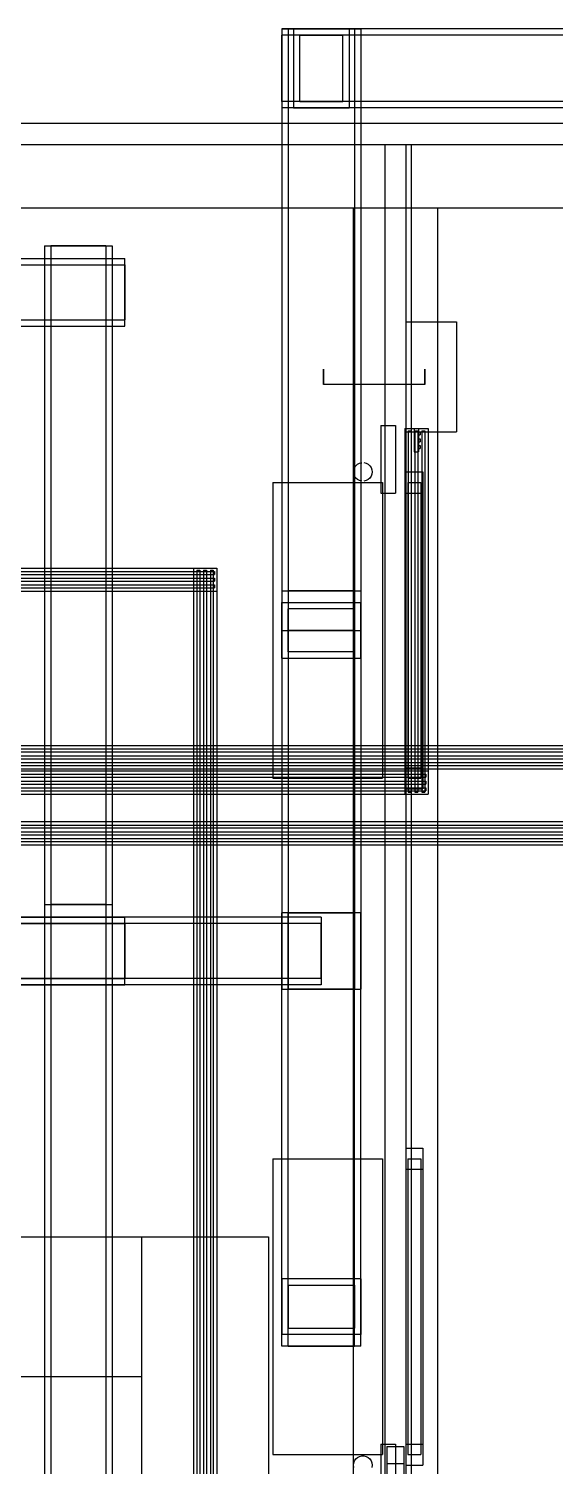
# Model space of a CAD drawing. Header units: millimetres. Extents: x -1355 to 669, y -1138 to 733.
# Drawn here: x -86.7 to 37.8, y -499 to -158.8 of the extents above; entities that cross this region are included whole.
import ezdxf

# ---------------------------------------------------------------- set-up
doc = ezdxf.new("R2010")
doc.units = ezdxf.units.MM
doc.layers.add('HIDDEN', color=8, linetype='Continuous')
doc.layers.add('VISIBLE', color=7, linetype='Continuous')

msp = doc.modelspace()

# ---------------------------------------------------------------- linework, layer by layer
at = {"layer": 'HIDDEN'}
for points in [[(-26.85, -158.85), (-26.85, -177.55)], [(-26.85, -158.85), (-26.85, -177.55)], [(-8.15, -158.85), (-26.85, -158.85)], [(522.35, -158.85), (-26.85, -158.85)], [(-26.85, -158.85), (-8.15, -158.85)], [(-26.85, -158.85), (-26.85, -301.2)], [(-25.35, -158.85), (-25.35, -301.2)], [(-25.35, -158.85), (-25.35, -301.2)], [(-9.65, -158.85), (-25.35, -158.85)], [(-9.65, -158.85), (-25.35, -158.85)], [(-24.09, -158.85), (-24.09, -177.55)], [(-24.09, -158.85), (-10.91, -158.85)], [(-10.91, -158.85), (-10.91, -177.55)], [(-9.65, -158.85), (-9.65, -301.2)], [(-9.65, -158.85), (-9.65, -301.2)], [(-8.15, -158.85), (-8.15, -301.2)], [(522.35, -160.35), (-26.85, -160.35)], [(522.35, -160.35), (-26.85, -160.35)], [(-26.85, -176.05), (-26.85, -160.35)], [(-26.85, -176.05), (-26.85, -160.35)], [(-22.59, -160.35), (-12.41, -160.35)], [(-22.59, -176.05), (-22.59, -160.35)], [(-12.41, -176.05), (-12.41, -160.35)], [(522.35, -176.05), (-26.85, -176.05)], [(522.35, -176.05), (-26.85, -176.05)], [(-22.59, -176.05), (-12.41, -176.05)], [(-8.15, -177.55), (-26.85, -177.55)], [(522.35, -177.55), (-26.85, -177.55)], [(-24.09, -177.55), (-10.91, -177.55)], [(-500, -181.2), (500, -181.2)], [(-500, -181.2), (500, -181.2)], [(-500, -181.2), (500, -181.2)], [(-500, -181.2), (500, -181.2)], [(-500, -181.2), (500, -181.2)], [(-500, -181.2), (500, -181.2)], [(-500, -181.2), (500, -181.2)], [(-26.85, -181.2), (-26.85, -301.2)], [(-8.15, -181.2), (-8.15, -301.2)], [(-500, -186.2), (500, -186.2)], [(-500, -186.2), (500, -186.2)], [(-2.5, -186.2), (2.5, -186.2)], [(-2.5, -186.2), (2.5, -186.2)], [(-2.5, -186.2), (-2.5, -676.2)], [(-2.5, -186.2), (-2.5, -676.2)], [(2.5, -186.2), (2.5, -676.2)], [(2.5, -186.2), (2.5, -676.2)], [(3.75, -186.2), (496.25, -186.2)], [(3.75, -186.2), (496.25, -186.2)], [(3.75, -186.2), (3.75, -676.2)], [(3.75, -186.2), (3.75, -676.2)], [(-500, -201.2), (500, -201.2)], [(-500, -201.2), (500, -201.2)], [(-10, -201.2), (10, -201.2)], [(-10, -201.2), (10, -201.2)], [(-10, -201.2), (-10, -661.2)], [(-10, -201.2), (-10, -661.2)], [(10, -201.2), (10, -661.2)], [(10, -201.2), (10, -661.2)], [(-83, -210.2), (-67, -210.2)], [(-83, -210.2), (-67, -210.2)], [(-83, -210.2), (-83, -523.2)], [(-83, -210.2), (-83, -523.2)], [(-81.5, -210.2), (-81.5, -523.2)], [(-81.5, -210.2), (-81.5, -523.2)], [(-68.5, -210.2), (-81.5, -210.2)], [(-68.5, -210.2), (-81.5, -210.2)], [(-68.5, -210.2), (-68.5, -523.2)], [(-68.5, -210.2), (-68.5, -523.2)], [(-67, -210.2), (-67, -523.2)], [(-67, -210.2), (-67, -523.2)], [(-495, -213.2), (-64, -213.2)], [(-495, -213.2), (-64, -213.2)], [(-64, -229.2), (-64, -213.2)], [(-64, -229.2), (-64, -213.2)], [(-495, -214.7), (-64, -214.7)], [(-495, -214.7), (-64, -214.7)], [(-64, -214.7), (-64, -227.7)], [(-64, -214.7), (-64, -227.7)], [(-495, -227.7), (-64, -227.7)], [(-495, -227.7), (-64, -227.7)], [(-495, -229.2), (-64, -229.2)], [(-495, -229.2), (-64, -229.2)], [(2.5, -228.2), (14.5, -228.2)], [(2.5, -228.2), (14.5, -228.2)], [(2.5, -228.2), (2.5, -254.2)], [(2.5, -228.2), (2.5, -254.2)], [(14.5, -228.2), (14.5, -254.2)], [(14.5, -228.2), (14.5, -254.2)], [(-17, -239.4), (-17, -239.45)], [(-17, -239.45), (-17, -239.4)], [(-17, -239.45), (-17, -239.6)], [(-17, -239.6), (-17, -239.45)], [(-17, -239.6), (-17, -239.85)], [(-17, -239.85), (-17, -239.6)], [(-17, -239.85), (-17, -240.18)], [(-17, -240.18), (-17, -239.85)], [(-17, -240.18), (-17, -240.56)], [(-17, -240.56), (-17, -240.18)], [(-17, -240.56), (-17, -240.98)], [(-17, -240.98), (-17, -240.56)], [(-17, -240.98), (-17, -241.42)], [(-17, -241.42), (-17, -240.98)], [(-17, -241.42), (-17, -241.84)], [(-17, -241.84), (-17, -241.42)], [(7, -239.4), (7, -239.45)], [(7, -239.45), (7, -239.4)], [(7, -239.45), (7, -239.6)], [(7, -239.6), (7, -239.45)], [(7, -239.6), (7, -239.85)], [(7, -239.85), (7, -239.6)], [(7, -239.85), (7, -240.18)], [(7, -240.18), (7, -239.85)], [(7, -240.18), (7, -240.56)], [(7, -240.56), (7, -240.18)], [(7, -240.56), (7, -240.98)], [(7, -240.98), (7, -240.56)], [(7, -240.98), (7, -241.42)], [(7, -241.42), (7, -240.98)], [(7, -241.42), (7, -241.84)], [(7, -241.84), (7, -241.42)], [(-17, -241.84), (-17, -242.22)], [(-17, -242.22), (-17, -241.84)], [(-17, -242.22), (-17, -242.55)], [(-17, -242.55), (-17, -242.22)], [(-17, -242.55), (-17, -242.79)], [(-17, -242.79), (-17, -242.55)], [(-17, -242.79), (-17, -242.95)], [(-17, -242.95), (-17, -242.79)], [(-17, -242.95), (-17, -243)], [(-17, -243), (-17, -242.95)], [(7, -243), (-17, -243)], [(7, -241.84), (7, -242.22)], [(7, -242.22), (7, -241.84)], [(7, -242.22), (7, -242.55)], [(7, -242.55), (7, -242.22)], [(7, -242.55), (7, -242.79)], [(7, -242.79), (7, -242.55)], [(7, -242.79), (7, -242.95)], [(7, -242.95), (7, -242.79)], [(7, -242.95), (7, -243)], [(7, -243), (7, -242.95)], [(-3.43, -252.7), (0.07, -252.7)], [(-3.43, -252.7), (0.07, -252.7)], [(-3.43, -252.7), (-3.43, -268.7)], [(-3.43, -252.7), (-3.43, -268.7)], [(0.07, -252.7), (0.07, -268.7)], [(0.07, -252.7), (0.07, -268.7)], [(2.25, -253.45), (7.75, -253.45)], [(2.25, -253.45), (7.75, -253.45)], [(2.25, -253.45), (2.25, -339.95)], [(2.25, -253.45), (2.25, -339.95)], [(2.5, -254.2), (14.5, -254.2)], [(2.5, -254.2), (14.5, -254.2)], [(3.05, -253.95), (3.75, -253.95)], [(3.05, -253.95), (3.75, -253.95)], [(3.05, -253.95), (3.05, -339.45)], [(3.05, -253.95), (3.05, -339.45)], [(3.75, -253.95), (3.75, -339.45)], [(3.75, -253.95), (3.75, -339.45)], [(4.5, -253.45), (5.5, -253.45)], [(4.5, -253.45), (5.5, -253.45)], [(4.5, -253.45), (4.5, -258.95)], [(4.5, -253.45), (4.5, -258.95)], [(4.65, -253.95), (5.35, -253.95)], [(4.65, -253.95), (5.35, -253.95)], [(4.65, -253.95), (4.65, -339.45)], [(4.65, -253.95), (4.65, -339.45)], [(5.35, -253.95), (5.35, -339.45)], [(5.35, -253.95), (5.35, -339.45)], [(5.5, -253.45), (5.5, -258.95)], [(5.5, -253.45), (5.5, -258.95)], [(5.5, -254.25), (5.85, -254.25)], [(5.5, -254.25), (5.85, -254.25)], [(5.5, -254.25), (5.5, -254.95)], [(5.5, -254.25), (5.5, -254.95)], [(5.5, -254.95), (5.85, -254.95)], [(5.5, -254.95), (5.85, -254.95)], [(5.85, -254.25), (5.85, -254.95)], [(5.85, -254.25), (5.85, -254.95)], [(6.25, -253.95), (6.95, -253.95)], [(6.25, -253.95), (6.95, -253.95)], [(6.25, -253.95), (6.25, -339.45)], [(6.25, -253.95), (6.25, -339.45)], [(6.95, -253.95), (6.95, -339.45)], [(6.95, -253.95), (6.95, -339.45)], [(7.75, -253.45), (7.75, -339.95)], [(7.75, -253.45), (7.75, -339.95)], [(5.5, -255.85), (5.85, -255.85)], [(5.5, -255.85), (5.85, -255.85)], [(5.5, -255.85), (5.5, -256.55)], [(5.5, -255.85), (5.5, -256.55)], [(5.5, -256.55), (5.85, -256.55)], [(5.5, -256.55), (5.85, -256.55)], [(5.5, -257.45), (5.85, -257.45)], [(5.5, -257.45), (5.85, -257.45)], [(5.5, -257.45), (5.5, -258.15)], [(5.5, -257.45), (5.5, -258.15)], [(5.5, -258.15), (5.85, -258.15)], [(5.5, -258.15), (5.85, -258.15)], [(5.85, -255.85), (5.85, -256.55)], [(5.85, -255.85), (5.85, -256.55)], [(5.85, -257.45), (5.85, -258.15)], [(5.85, -257.45), (5.85, -258.15)], [(-8.93, -261.89), (-8.46, -261.64)], [(-8.46, -261.64), (-7.95, -261.52)], [(-7.41, -261.51), (-6.9, -261.64)], [(-6.9, -261.64), (-6.43, -261.89)], [(4.5, -258.95), (5.5, -258.95)], [(4.5, -258.95), (5.5, -258.95)], [(-9.88, -263.7), (-9.82, -263.17)], [(-9.82, -264.22), (-9.88, -263.7)], [(-9.82, -263.17), (-9.63, -262.68)], [(-9.63, -264.72), (-9.82, -264.22)], [(-9.63, -262.68), (-9.33, -262.24)], [(-9.33, -265.16), (-9.63, -264.72)], [(-9.33, -262.24), (-8.93, -261.89)], [(-8.93, -265.51), (-9.33, -265.16)], [(-6.43, -261.89), (-6.03, -262.24)], [(-6.03, -265.16), (-6.43, -265.51)], [(-6.03, -262.24), (-5.73, -262.68)], [(-5.73, -264.72), (-6.03, -265.16)], [(-5.73, -262.68), (-5.54, -263.17)], [(-5.54, -264.22), (-5.73, -264.72)], [(-5.54, -263.17), (-5.48, -263.7)], [(-5.48, -263.7), (-5.54, -264.22)], [(2.5, -263.7), (6.5, -263.7)], [(2.5, -263.7), (6.5, -263.7)], [(2.5, -263.7), (2.5, -338.7)], [(2.5, -263.7), (2.5, -338.7)], [(2.5, -263.7), (6.5, -263.7)], [(2.5, -263.7), (6.5, -263.7)], [(2.5, -263.7), (2.5, -338.7)], [(2.5, -263.7), (2.5, -338.7)], [(2.5, -263.7), (6.5, -263.7)], [(2.5, -263.7), (6.5, -263.7)], [(2.5, -263.7), (2.5, -268.7)], [(2.5, -263.7), (2.5, -268.7)], [(6.5, -263.7), (6.5, -338.7)], [(6.5, -263.7), (6.5, -338.7)], [(6.5, -263.7), (6.5, -338.7)], [(6.5, -263.7), (6.5, -338.7)], [(6.5, -263.7), (6.5, -268.7)], [(6.5, -263.7), (6.5, -268.7)], [(-29, -266.2), (-3, -266.2)], [(-29, -266.2), (-3, -266.2)], [(-29, -266.2), (-29, -336.2)], [(-29, -266.2), (-29, -336.2)], [(-8.46, -265.76), (-8.93, -265.51)], [(-7.95, -265.88), (-8.46, -265.76)], [(-6.9, -265.76), (-7.41, -265.88)], [(-6.43, -265.51), (-6.9, -265.76)], [(-3, -266.2), (-3, -336.2)], [(-3, -266.2), (-3, -336.2)], [(3, -266.2), (6, -266.2)], [(3, -266.2), (6, -266.2)], [(3, -266.2), (3, -336.2)], [(3, -266.2), (3, -336.2)], [(6, -266.2), (6, -336.2)], [(6, -266.2), (6, -336.2)], [(-3.43, -268.7), (0.07, -268.7)], [(-3.43, -268.7), (0.07, -268.7)], [(2.5, -268.7), (6.5, -268.7)], [(2.5, -268.7), (6.5, -268.7)], [(-192.35, -286.45), (-42.25, -286.45)], [(-192.35, -286.45), (-42.25, -286.45)], [(-191.85, -287.25), (-42.75, -287.25)], [(-191.85, -287.25), (-42.75, -287.25)], [(-191.85, -287.95), (-42.75, -287.95)], [(-191.85, -287.95), (-42.75, -287.95)], [(-191.85, -288.85), (-42.75, -288.85)], [(-191.85, -288.85), (-42.75, -288.85)], [(-47.75, -286.45), (-42.25, -286.45)], [(-47.75, -286.45), (-42.25, -286.45)], [(-47.75, -286.45), (-47.75, -546.95)], [(-47.75, -286.45), (-47.75, -546.95)], [(-46.95, -286.95), (-46.25, -286.95)], [(-46.95, -286.95), (-46.25, -286.95)], [(-46.95, -286.95), (-46.95, -546.45)], [(-46.95, -286.95), (-46.95, -546.45)], [(-46.25, -286.95), (-46.25, -546.45)], [(-46.25, -286.95), (-46.25, -546.45)], [(-45.35, -286.95), (-44.65, -286.95)], [(-45.35, -286.95), (-44.65, -286.95)], [(-45.35, -286.95), (-45.35, -546.45)], [(-45.35, -286.95), (-45.35, -546.45)], [(-44.65, -286.95), (-44.65, -546.45)], [(-44.65, -286.95), (-44.65, -546.45)], [(-43.75, -286.95), (-43.05, -286.95)], [(-43.75, -286.95), (-43.05, -286.95)], [(-43.75, -286.95), (-43.75, -546.45)], [(-43.75, -286.95), (-43.75, -546.45)], [(-43.05, -286.95), (-43.05, -546.45)], [(-43.05, -286.95), (-43.05, -546.45)], [(-42.75, -287.25), (-42.75, -287.95)], [(-42.75, -287.25), (-42.75, -287.95)], [(-42.75, -288.85), (-42.75, -289.55)], [(-42.75, -288.85), (-42.75, -289.55)], [(-42.25, -286.45), (-42.25, -291.95)], [(-42.25, -286.45), (-42.25, -291.95)], [(-42.25, -286.45), (-42.25, -546.95)], [(-42.25, -286.45), (-42.25, -546.95)], [(-192.35, -291.95), (-42.25, -291.95)], [(-192.35, -291.95), (-42.25, -291.95)], [(-191.85, -289.55), (-42.75, -289.55)], [(-191.85, -289.55), (-42.75, -289.55)], [(-191.85, -290.45), (-42.75, -290.45)], [(-191.85, -290.45), (-42.75, -290.45)], [(-191.85, -291.15), (-42.75, -291.15)], [(-191.85, -291.15), (-42.75, -291.15)], [(-42.75, -290.45), (-42.75, -291.15)], [(-42.75, -290.45), (-42.75, -291.15)], [(-26.85, -291.85), (-8.15, -291.85)], [(-26.85, -291.85), (-8.15, -291.85)], [(-26.85, -291.85), (-26.85, -386.05)], [(-26.85, -291.85), (-26.85, -386.05)], [(-25.35, -291.85), (-25.35, -386.05)], [(-25.35, -291.85), (-25.35, -386.05)], [(-9.65, -291.85), (-25.35, -291.85)], [(-9.65, -291.85), (-25.35, -291.85)], [(-9.65, -291.85), (-9.65, -386.05)], [(-9.65, -291.85), (-9.65, -386.05)], [(-8.15, -291.85), (-8.15, -386.05)], [(-8.15, -291.85), (-8.15, -386.05)], [(-26.85, -294.61), (-8.15, -294.61)], [(-26.85, -294.61), (-8.15, -294.61)], [(-26.85, -307.79), (-26.85, -294.61)], [(-26.85, -307.79), (-26.85, -294.61)], [(-8.15, -307.79), (-8.15, -294.61)], [(-8.15, -307.79), (-8.15, -294.61)], [(-25.35, -306.29), (-25.35, -296.11)], [(-9.65, -296.11), (-25.35, -296.11)], [(-25.35, -306.29), (-25.35, -296.11)], [(-9.65, -296.11), (-25.35, -296.11)], [(-9.65, -306.29), (-9.65, -296.11)], [(-9.65, -306.29), (-9.65, -296.11)], [(-26.85, -301.2), (-8.15, -301.2)], [(-26.85, -301.2), (-8.15, -301.2)], [(-9.65, -301.2), (-25.35, -301.2)], [(-9.65, -301.2), (-25.35, -301.2)], [(-26.85, -307.79), (-8.15, -307.79)], [(-26.85, -307.79), (-8.15, -307.79)], [(-9.65, -306.29), (-25.35, -306.29)], [(-9.65, -306.29), (-25.35, -306.29)], [(-137.75, -328.45), (442.75, -328.45)], [(-137.75, -328.45), (442.75, -328.45)], [(-137.25, -329.25), (442.25, -329.25)], [(-137.25, -329.25), (442.25, -329.25)], [(-137.25, -329.95), (442.25, -329.95)], [(-137.25, -329.95), (442.25, -329.95)], [(-137.25, -330.85), (442.25, -330.85)], [(-137.25, -330.85), (442.25, -330.85)], [(-137.25, -331.55), (442.25, -331.55)], [(-137.25, -331.55), (442.25, -331.55)], [(-137.25, -332.45), (442.25, -332.45)], [(-137.25, -332.45), (442.25, -332.45)], [(-137.25, -333.15), (442.25, -333.15)], [(-137.25, -333.15), (442.25, -333.15)], [(-137.75, -333.95), (442.75, -333.95)], [(-137.75, -333.95), (442.75, -333.95)], [(-129.95, -334.45), (7.75, -334.45)], [(-129.95, -334.45), (7.75, -334.45)], [(-129.45, -335.25), (7.25, -335.25)], [(-129.45, -335.25), (7.25, -335.25)], [(-129.45, -335.95), (7.25, -335.95)], [(-129.45, -335.95), (7.25, -335.95)], [(-29, -336.2), (-3, -336.2)], [(-29, -336.2), (-3, -336.2)], [(2.5, -333.7), (6.5, -333.7)], [(2.5, -333.7), (6.5, -333.7)], [(2.5, -333.7), (2.5, -338.7)], [(2.5, -333.7), (2.5, -338.7)], [(3, -336.2), (6, -336.2)], [(3, -336.2), (6, -336.2)], [(6.5, -333.7), (6.5, -338.7)], [(6.5, -333.7), (6.5, -338.7)], [(7.25, -335.25), (7.25, -335.95)], [(7.25, -335.25), (7.25, -335.95)], [(7.75, -334.45), (7.75, -339.95)], [(7.75, -334.45), (7.75, -339.95)], [(-129.95, -339.95), (7.75, -339.95)], [(-129.95, -339.95), (7.75, -339.95)], [(-129.45, -336.85), (7.25, -336.85)], [(-129.45, -336.85), (7.25, -336.85)], [(-129.45, -337.55), (7.25, -337.55)], [(-129.45, -337.55), (7.25, -337.55)], [(-129.45, -338.45), (7.25, -338.45)], [(-129.45, -338.45), (7.25, -338.45)], [(-129.45, -339.15), (7.25, -339.15)], [(-129.45, -339.15), (7.25, -339.15)], [(2.25, -339.95), (7.75, -339.95)], [(2.25, -339.95), (7.75, -339.95)], [(2.5, -338.7), (6.5, -338.7)], [(2.5, -338.7), (6.5, -338.7)], [(2.5, -338.7), (6.5, -338.7)], [(2.5, -338.7), (6.5, -338.7)], [(2.5, -338.7), (6.5, -338.7)], [(2.5, -338.7), (6.5, -338.7)], [(3.05, -339.45), (3.75, -339.45)], [(3.05, -339.45), (3.75, -339.45)], [(4.65, -339.45), (5.35, -339.45)], [(4.65, -339.45), (5.35, -339.45)], [(6.25, -339.45), (6.95, -339.45)], [(6.25, -339.45), (6.95, -339.45)], [(7.25, -336.85), (7.25, -337.55)], [(7.25, -336.85), (7.25, -337.55)], [(7.25, -338.45), (7.25, -339.15)], [(7.25, -338.45), (7.25, -339.15)], [(-114.35, -346.45), (310.75, -346.45)], [(-114.35, -346.45), (310.75, -346.45)], [(-113.85, -347.25), (310.25, -347.25)], [(-113.85, -347.25), (310.25, -347.25)], [(-113.85, -347.95), (310.25, -347.95)], [(-113.85, -347.95), (310.25, -347.95)], [(-113.85, -348.85), (310.25, -348.85)], [(-113.85, -348.85), (310.25, -348.85)], [(-113.85, -349.55), (310.25, -349.55)], [(-113.85, -349.55), (310.25, -349.55)], [(-114.35, -351.95), (310.75, -351.95)], [(-114.35, -351.95), (310.75, -351.95)], [(-113.85, -350.45), (310.25, -350.45)], [(-113.85, -350.45), (310.25, -350.45)], [(-113.85, -351.15), (310.25, -351.15)], [(-113.85, -351.15), (310.25, -351.15)], [(-83, -366.05), (-67, -366.05)], [(-83, -366.05), (-67, -366.05)], [(-83, -366.05), (-83, -542.2)], [(-83, -366.05), (-83, -542.2)], [(-81.5, -366.05), (-81.5, -542.2)], [(-81.5, -366.05), (-81.5, -542.2)], [(-68.5, -366.05), (-81.5, -366.05)], [(-68.5, -366.05), (-81.5, -366.05)], [(-68.5, -366.05), (-68.5, -542.2)], [(-68.5, -366.05), (-68.5, -542.2)], [(-67, -366.05), (-67, -542.2)], [(-67, -366.05), (-67, -542.2)], [(-475, -369.05), (-64, -369.05)], [(-475, -369.05), (-64, -369.05)], [(-475, -370.55), (-64, -370.55)], [(-475, -370.55), (-64, -370.55)], [(-17.5, -369.05), (-221, -369.05)], [(-17.5, -369.05), (-221, -369.05)], [(-17.5, -370.55), (-221, -370.55)], [(-17.5, -370.55), (-221, -370.55)], [(-64, -385.05), (-64, -369.05)], [(-64, -385.05), (-64, -369.05)], [(-64, -370.55), (-64, -383.55)], [(-64, -370.55), (-64, -383.55)], [(-26.85, -470.55), (-26.85, -368.05)], [(-8.15, -368.05), (-26.85, -368.05)], [(-8.15, -368.05), (-26.85, -368.05)], [(-26.85, -470.55), (-26.85, -368.05)], [(-25.35, -470.55), (-25.35, -368.05)], [(-25.35, -470.55), (-25.35, -368.05)], [(-25.35, -368.05), (-9.65, -368.05)], [(-25.35, -368.05), (-9.65, -368.05)], [(-17.5, -369.05), (-17.5, -385.05)], [(-17.5, -369.05), (-17.5, -385.05)], [(-17.5, -383.55), (-17.5, -370.55)], [(-17.5, -383.55), (-17.5, -370.55)], [(-9.65, -470.55), (-9.65, -368.05)], [(-9.65, -470.55), (-9.65, -368.05)], [(-8.15, -470.55), (-8.15, -368.05)], [(-8.15, -470.55), (-8.15, -368.05)], [(-475, -383.55), (-64, -383.55)], [(-475, -383.55), (-64, -383.55)], [(-17.5, -383.55), (-221, -383.55)], [(-17.5, -383.55), (-221, -383.55)], [(-475, -385.05), (-64, -385.05)], [(-475, -385.05), (-64, -385.05)], [(-17.5, -385.05), (-221, -385.05)], [(-17.5, -385.05), (-221, -385.05)], [(-26.85, -386.05), (-8.15, -386.05)], [(-26.85, -386.05), (-8.15, -386.05)], [(-9.65, -386.05), (-25.35, -386.05)], [(-9.65, -386.05), (-25.35, -386.05)], [(2.5, -423.7), (6.5, -423.7)], [(2.5, -423.7), (6.5, -423.7)], [(2.5, -423.7), (2.5, -498.7)], [(2.5, -423.7), (2.5, -498.7)], [(2.5, -423.7), (6.5, -423.7)], [(2.5, -423.7), (6.5, -423.7)], [(2.5, -423.7), (2.5, -498.7)], [(2.5, -423.7), (2.5, -498.7)], [(2.5, -423.7), (6.5, -423.7)], [(2.5, -423.7), (6.5, -423.7)], [(2.5, -423.7), (2.5, -428.7)], [(2.5, -423.7), (2.5, -428.7)], [(6.5, -423.7), (6.5, -498.7)], [(6.5, -423.7), (6.5, -498.7)], [(6.5, -423.7), (6.5, -498.7)], [(6.5, -423.7), (6.5, -498.7)], [(6.5, -423.7), (6.5, -428.7)], [(6.5, -423.7), (6.5, -428.7)], [(-29, -426.2), (-3, -426.2)], [(-29, -426.2), (-3, -426.2)], [(-29, -426.2), (-29, -496.2)], [(-29, -426.2), (-29, -496.2)], [(-3, -426.2), (-3, -496.2)], [(-3, -426.2), (-3, -496.2)], [(3, -426.2), (6, -426.2)], [(3, -426.2), (6, -426.2)], [(3, -426.2), (3, -496.2)], [(3, -426.2), (3, -496.2)], [(6, -426.2), (6, -496.2)], [(6, -426.2), (6, -496.2)], [(2.5, -428.7), (6.5, -428.7)], [(2.5, -428.7), (6.5, -428.7)], [(-97.4, -444.7), (-60, -444.7)], [(-97.4, -444.7), (-60, -444.7)], [(-60, -444.7), (-60, -477.7)], [(-60, -444.7), (-60, -477.7)], [(-60, -444.7), (-30, -444.7)], [(-60, -444.7), (-30, -444.7)], [(-60, -444.7), (-60, -531.7)], [(-60, -444.7), (-60, -531.7)], [(-30, -444.7), (-30, -531.7)], [(-30, -444.7), (-30, -531.7)], [(-26.85, -454.61), (-26.85, -467.79)], [(-26.85, -454.61), (-26.85, -467.79)], [(-8.15, -454.61), (-26.85, -454.61)], [(-8.15, -454.61), (-26.85, -454.61)], [(-8.15, -454.61), (-8.15, -467.79)], [(-8.15, -454.61), (-8.15, -467.79)], [(-25.35, -456.11), (-25.35, -466.29)], [(-25.35, -456.11), (-9.65, -456.11)], [(-25.35, -456.11), (-25.35, -466.29)], [(-25.35, -456.11), (-9.65, -456.11)], [(-9.65, -456.11), (-9.65, -466.29)], [(-9.65, -456.11), (-9.65, -466.29)], [(-8.15, -467.79), (-26.85, -467.79)], [(-8.15, -467.79), (-26.85, -467.79)], [(-25.35, -466.29), (-9.65, -466.29)], [(-25.35, -466.29), (-9.65, -466.29)], [(-8.15, -470.55), (-26.85, -470.55)], [(-8.15, -470.55), (-26.85, -470.55)], [(-25.35, -470.55), (-9.65, -470.55)], [(-25.35, -470.55), (-9.65, -470.55)], [(-97.4, -477.7), (-60, -477.7)], [(-97.4, -477.7), (-60, -477.7)], [(-29, -496.2), (-3, -496.2)], [(-29, -496.2), (-3, -496.2)], [(-8.46, -496.64), (-7.95, -496.52)], [(-7.95, -496.52), (-7.41, -496.51)], [(-7.41, -496.51), (-6.9, -496.64)], [(-3.43, -493.7), (0.07, -493.7)], [(-3.43, -493.7), (0.07, -493.7)], [(-3.43, -493.7), (-3.43, -509.7)], [(-3.43, -493.7), (-3.43, -509.7)], [(-2, -494.3), (2, -494.3)], [(-2, -494.3), (2, -494.3)], [(-2, -494.3), (-2, -538.1)], [(-2, -494.3), (-2, -538.1)], [(-2, -494.3), (2, -494.3)], [(-2, -494.3), (2, -494.3)], [(-2, -494.3), (-2, -538.1)], [(-2, -494.3), (-2, -538.1)], [(-2, -494.3), (2, -494.3)], [(-2, -494.3), (2, -494.3)], [(-2, -494.3), (-2, -498.3)], [(-2, -494.3), (-2, -498.3)], [(0.07, -493.7), (0.07, -509.7)], [(0.07, -493.7), (0.07, -509.7)], [(2, -494.3), (2, -538.1)], [(2, -494.3), (2, -538.1)], [(2, -494.3), (2, -538.1)], [(2, -494.3), (2, -538.1)], [(2, -494.3), (2, -498.3)], [(2, -494.3), (2, -498.3)], [(2.5, -493.7), (6.5, -493.7)], [(2.5, -493.7), (6.5, -493.7)], [(2.5, -493.7), (2.5, -498.7)], [(2.5, -493.7), (2.5, -498.7)], [(3, -496.2), (6, -496.2)], [(3, -496.2), (6, -496.2)], [(6.5, -493.7), (6.5, -498.7)], [(6.5, -493.7), (6.5, -498.7)], [(-9.88, -498.7), (-9.82, -498.17)], [(-9.82, -499.22), (-9.88, -498.7)], [(-9.82, -498.17), (-9.63, -497.68)], [(-9.63, -497.68), (-9.33, -497.24)], [(-9.33, -497.24), (-8.93, -496.89)], [(-8.93, -496.89), (-8.46, -496.64)], [(-6.9, -496.64), (-6.43, -496.89)], [(-6.43, -496.89), (-6.03, -497.24)], [(-6.03, -497.24), (-5.73, -497.68)], [(-5.73, -497.68), (-5.54, -498.17)], [(-5.54, -498.17), (-5.48, -498.7)], [(-5.48, -498.7), (-5.54, -499.22)], [(-2, -498.3), (2, -498.3)], [(-2, -498.3), (2, -498.3)], [(2.5, -498.7), (6.5, -498.7)], [(2.5, -498.7), (6.5, -498.7)], [(2.5, -498.7), (6.5, -498.7)], [(2.5, -498.7), (6.5, -498.7)], [(2.5, -498.7), (6.5, -498.7)], [(2.5, -498.7), (6.5, -498.7)]]:
    msp.add_lwpolyline(points, dxfattribs=at)
at = {"layer": 'VISIBLE'}
for points in [[(-26.85, -158.85), (-8.15, -158.85)], [(-26.85, -158.85), (-26.85, -181.2)], [(-24.09, -158.85), (-24.09, -177.55)], [(-24.09, -158.85), (-10.91, -158.85)], [(-10.91, -158.85), (-10.91, -177.55)], [(522.35, -158.85), (-8.15, -158.85)], [(-8.15, -158.85), (-8.15, -181.2)], [(-22.59, -160.35), (-12.41, -160.35)], [(-22.59, -176.05), (-22.59, -160.35)], [(-12.41, -176.05), (-12.41, -160.35)], [(-22.59, -176.05), (-12.41, -176.05)], [(-24.09, -177.55), (-10.91, -177.55)], [(522.35, -177.55), (-8.15, -177.55)], [(-500, -181.2), (500, -181.2)]]:
    msp.add_lwpolyline(points, dxfattribs=at)

doc.saveas('drawing.dxf')
